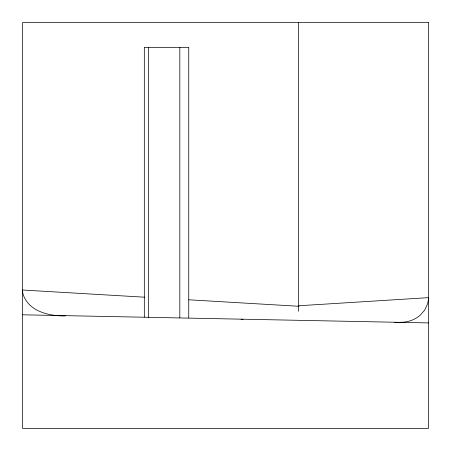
<?xml version="1.0" encoding="UTF-8"?>
<svg xmlns="http://www.w3.org/2000/svg" width="451" height="451" viewBox="0 0 451 451"><rect width="100%" height="100%" fill="white"/><g stroke="black" fill="none" stroke-linecap="round" stroke-linejoin="round"><path stroke-width="0.68" d="M298.184 305.795L428.45 297.649A22.076 22.076 0 0 1 427.447 304.216L424.645 310.119L420.326 315.114A29.343 29.343 0 0 1 400.234 322.256M394.715 322.696L400.234 322.352M22.55 314.798L428.45 322.916M144.686 297.203L22.55 290.021A17.239 17.239 0 0 0 23.187 294.633C29.022 311.664 49.525 316.207 65.519 315.925M188.845 299.802L299.103 306.291M241.043 319.167L243.1 319.59M298.562 22.55L298.562 311.314M188.744 317.848L188.744 47.338L144.32 47.338L144.32 317.143M179.825 47.338L179.825 317.848M148.605 47.338L148.605 317.848M428.45 22.55L22.55 22.55L22.55 428.45L428.45 428.45L428.45 22.55"/></g></svg>
